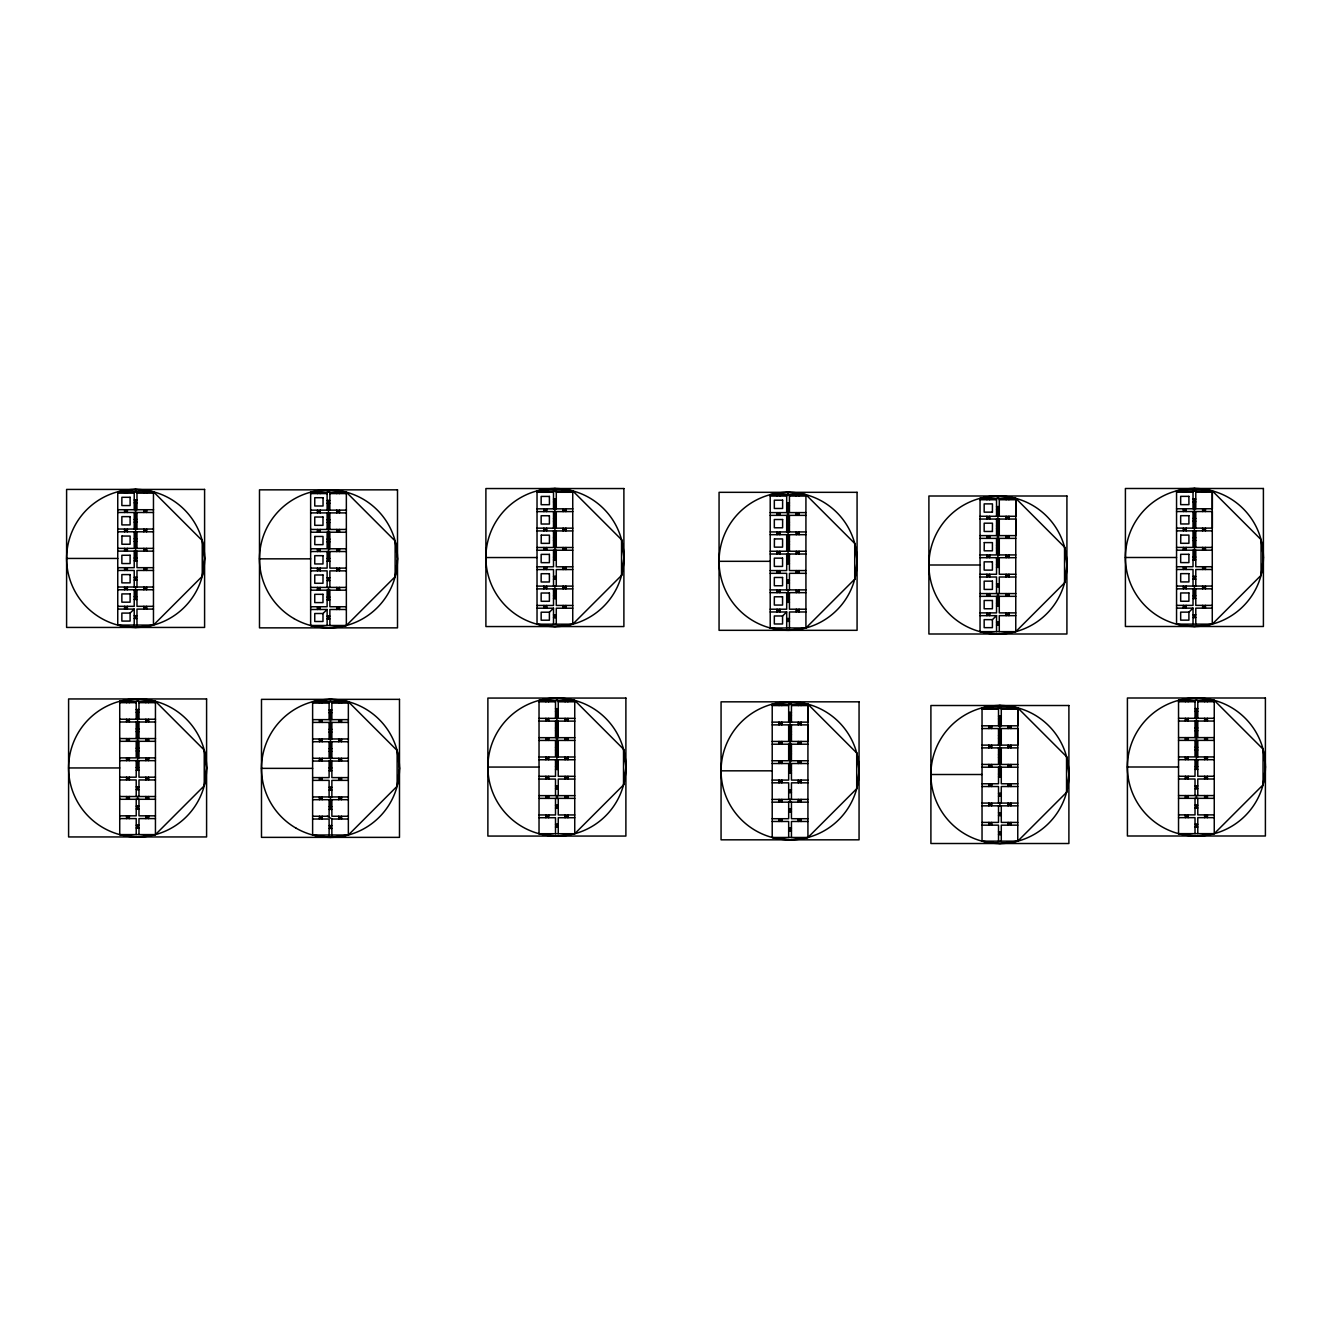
<?xml version="1.0" encoding="UTF-8"?>
<svg xmlns="http://www.w3.org/2000/svg" width="1332" height="1332" viewBox="0 0 1332 1332"><rect width="100%" height="100%" fill="white"/><g stroke="black" fill="none" stroke-linecap="round" stroke-linejoin="round"><path stroke-width="1.5" d="M117.749 625.091L153.463 625.091L153.463 491.791L117.749 491.791L117.749 625.091L135.598 627.439L153.463 625.091L202.248 576.29L204.595 558.441L202.248 540.576L153.463 491.791L135.598 489.427L117.749 491.791A68.998 68.998 0 0 0 86.813 607.226A68.998 68.998 0 0 0 202.248 576.29L202.248 540.576M119.73 834.598L155.444 834.598L155.444 701.298L119.73 701.298L119.73 834.598L137.596 836.946L155.444 834.598L204.246 785.797L206.593 767.948L204.246 750.082L155.444 701.298L137.596 698.95L119.73 701.298A68.998 68.998 0 0 0 88.794 816.732A68.998 68.998 0 0 0 204.246 785.797L204.246 750.082M395.138 576.706L397.502 558.841L395.138 540.992L346.353 492.191L328.488 489.843L310.639 492.191L310.639 625.491L328.488 627.855L346.353 625.491L395.138 576.706L395.138 540.992M397.136 786.213L399.483 768.364L397.136 750.499L348.351 701.714L330.486 699.35L312.62 701.714L312.62 835.014L330.486 837.362L348.351 835.014L397.136 786.213L397.136 750.499M537.029 624.192L572.743 624.192L572.743 490.892L537.029 490.892L537.029 624.192L554.895 626.556L572.743 624.192L621.545 575.407L623.892 557.542L621.545 539.693L572.743 490.892L554.895 488.544L537.029 490.892A68.998 68.998 0 0 0 506.093 606.343A68.998 68.998 0 0 0 621.545 575.407L621.545 539.693M539.027 833.715L574.741 833.715L574.741 700.416L539.027 700.416L539.027 833.715L556.876 836.063L574.741 833.715L623.526 784.914L625.89 767.066L623.526 749.2L574.741 700.416L556.876 698.068L539.027 700.416A68.998 68.998 0 0 0 508.091 815.85A68.998 68.998 0 0 0 623.526 784.914L623.526 749.2M770.212 627.971L805.927 627.971L805.927 494.672L770.212 494.672L770.212 627.971L788.078 630.319L805.927 627.971L854.728 579.17L857.075 561.321L854.728 543.456L805.927 494.672L788.078 492.324L770.212 494.672A68.998 68.998 0 0 0 739.277 610.106A68.998 68.998 0 0 0 854.728 579.17L854.728 543.456M772.21 837.478L807.925 837.478L807.925 704.178L772.21 704.178L772.21 837.478L790.059 839.826L807.925 837.478L856.709 788.694L859.057 770.828L856.709 752.963L807.925 704.178L790.059 701.831L772.21 704.178A68.998 68.998 0 0 0 741.275 819.613A68.998 68.998 0 0 0 856.709 788.694L856.709 752.963M980.052 631.651L1015.767 631.651L1015.767 498.351L980.052 498.351L980.052 631.651L997.901 633.999L1015.767 631.651L1064.551 582.867L1066.915 565.001L1064.551 547.136L1015.767 498.351L997.901 496.003L980.052 498.351A68.998 68.998 0 0 0 949.117 613.786A68.998 68.998 0 0 0 1064.551 582.867L1064.551 547.136M982.034 841.158L1017.765 841.158L1017.765 707.858L982.034 707.858L982.034 841.158L999.899 843.506L1017.765 841.158L1066.549 792.374L1068.897 774.508L1066.549 756.659L1017.765 707.858L999.899 705.51L982.034 707.858A68.998 68.998 0 0 0 951.115 823.309A68.998 68.998 0 0 0 1066.549 792.374L1066.549 756.659M1176.556 624.142L1212.27 624.142L1212.27 490.842L1176.556 490.842L1176.556 624.142L1194.404 626.49L1212.27 624.142L1261.054 575.341L1263.402 557.492L1261.054 539.627L1212.27 490.842L1194.404 488.494L1176.556 490.842A68.998 68.998 0 0 0 1145.62 606.276A68.998 68.998 0 0 0 1261.054 575.341L1261.054 539.627M1178.537 833.649L1214.251 833.649L1214.251 700.349L1178.537 700.349L1178.537 833.649L1196.402 835.997L1214.251 833.649L1263.052 784.864L1265.4 766.999L1263.052 749.133L1214.251 700.349L1196.402 698.001L1178.537 700.349A68.998 68.998 0 0 0 1147.601 815.783A68.998 68.998 0 0 0 1263.052 784.864L1263.052 749.133M130.103 613.086L130.103 621.078L121.861 621.078L121.861 613.086L130.103 613.086L134.216 609.09L134.216 625.091M322.993 613.503L322.993 621.495L314.752 621.495L314.752 613.503L322.993 613.503L327.123 609.49L327.123 625.491M549.4 612.204L549.4 620.196L541.158 620.196L541.158 612.204L549.4 612.204L553.513 608.208L553.513 624.192M782.567 615.967L782.567 623.975L774.325 623.975L774.325 615.967L782.567 615.967L786.696 611.971L786.696 627.971M992.407 619.646L992.407 627.655L984.165 627.655L984.165 619.646L992.407 619.646L996.536 615.65L996.536 631.651M1188.91 612.137L1188.91 620.146L1180.668 620.146L1180.668 612.137L1188.91 612.137L1193.022 608.141L1193.022 624.142M310.639 492.191L346.353 492.191L346.353 625.491L310.639 625.491M537.029 492.274L553.513 492.274M556.277 492.274L572.827 492.274M1176.556 492.224L1193.022 492.224M1195.786 492.224L1212.353 492.224L1212.353 508.774L1176.556 508.774M117.749 493.156L134.216 493.156M136.98 493.156L153.546 493.156M310.639 493.573L327.123 493.573M329.87 493.573L346.437 493.573M770.212 496.053L786.696 496.053M789.443 496.053L806.01 496.053M553.513 499.184L556.277 499.184M1193.022 499.117L1195.786 499.117M980.052 499.733L996.536 499.733M999.283 499.733L1015.85 499.733L1015.85 516.283L980.052 516.283M134.216 500.066L136.98 500.066M327.123 500.482L329.87 500.482M553.513 501.948L556.277 501.948M1193.022 501.881L1195.786 501.881M134.216 502.83L136.98 502.83M786.696 502.947L789.443 502.947M327.123 503.23L329.87 503.23M786.696 505.71L789.443 505.71M996.536 506.626L999.283 506.626M537.029 508.841L572.827 508.841M996.536 509.39L999.283 509.39M117.749 509.723L153.546 509.723M310.639 510.139L346.437 510.139M543.889 510.223L546.653 510.223M563.136 510.223L565.884 510.223M1183.415 510.156L1186.163 510.156M1202.646 510.156L1205.41 510.156M124.609 511.105L127.356 511.105M143.839 511.105L146.603 511.105M317.499 511.521L320.263 511.521M336.73 511.521L339.494 511.521M537.029 511.605L572.827 511.605M1176.556 511.538L1212.353 511.538L1212.353 528.105L1176.556 528.105M992.457 512.154L984.165 512.154L984.165 503.879L992.457 503.879L992.407 512.154M117.749 512.487L153.463 512.487M770.212 512.604L806.01 512.604M310.639 512.903L346.353 512.903M777.072 513.986L779.836 513.986M796.303 513.986L799.067 513.986M770.212 515.367L806.01 515.367M986.912 517.665L989.676 517.665M1006.143 517.665L1008.907 517.665M1193.022 518.431L1195.786 518.431M553.513 518.498L556.277 518.498M980.052 519.047L1015.85 519.047L1015.85 535.614L980.052 535.614M134.216 519.38L136.98 519.38M327.123 519.796L329.87 519.796M1193.022 521.195L1195.786 521.195M553.513 521.262L556.277 521.262M134.216 522.144L136.98 522.144M786.696 522.261L789.443 522.261M327.123 522.56L329.87 522.56M786.696 525.024L789.443 525.024M996.536 525.957L999.283 525.957M537.029 528.155L572.827 528.155M996.536 528.704L999.283 528.704M117.749 529.037L153.463 529.037M310.639 529.453L346.353 529.453M543.889 529.537L546.653 529.537M563.136 529.537L565.884 529.537M1183.415 529.487L1186.163 529.487M1202.646 529.487L1205.41 529.487M124.609 530.419L127.356 530.419M143.839 530.419L146.603 530.419M317.499 530.835L320.263 530.835M336.73 530.835L339.494 530.835M537.029 530.919L572.743 530.919M1176.556 530.852L1212.27 530.852M992.457 531.468L984.165 531.468L984.165 523.193L992.457 523.193L992.407 531.468M117.749 531.801L153.463 531.801M770.212 531.934L806.01 531.934M310.639 532.217L346.353 532.217M777.072 533.316L779.836 533.316M796.303 533.316L799.067 533.316M770.212 534.681L805.927 534.681M986.912 536.996L989.676 536.996M1006.143 536.996L1008.907 536.996M553.513 537.828L556.277 537.828M1193.022 537.762L1195.786 537.762M980.052 538.378L1015.767 538.378M134.216 538.711L136.98 538.711M327.123 539.11L329.87 539.11M553.513 540.576L556.277 540.576M1193.022 540.526L1195.786 540.526M134.216 541.458L136.98 541.458M786.696 541.591L789.443 541.591M327.123 541.874L329.87 541.874M786.696 544.355L789.443 544.355M996.536 545.271L999.283 545.271M537.029 547.485L553.513 547.485L553.513 530.919M554.895 547.485L572.743 547.485M1176.556 547.419L1193.022 547.419L1193.022 530.852M1194.404 547.419L1212.27 547.419M996.536 548.035L999.283 548.035M117.749 548.368L134.216 548.368L134.216 531.801M135.598 548.368L153.463 548.368M310.639 548.784L327.123 548.784L327.123 532.217M328.488 548.784L346.353 548.784M543.889 548.867L546.653 548.867M563.136 548.867L565.884 548.867M1183.415 548.801L1186.163 548.801M1202.646 548.801L1205.41 548.801M124.609 549.75L127.356 549.75M143.839 549.75L146.603 549.75M317.499 550.149L320.263 550.149M336.73 550.149L339.494 550.149M537.029 550.233L572.743 550.233M1176.556 550.183L1212.27 550.183M117.749 551.132L153.463 551.132M770.212 551.248L786.696 551.248L786.696 534.681M788.078 551.248L805.927 551.248M310.639 551.531L346.353 551.531M777.072 552.63L779.836 552.63M796.303 552.63L799.067 552.63M770.212 554.012L805.927 554.012M980.052 554.928L996.536 554.928L996.536 538.378M997.901 554.928L1015.767 554.928M986.912 556.31L989.676 556.31M1006.143 556.31L1008.907 556.31M553.513 557.142L556.277 557.142M1193.022 557.076L1195.786 557.076M485.897 557.542L537.029 557.542M1125.407 557.492L1176.556 557.492M980.052 557.692L1015.767 557.692M134.216 558.025L136.98 558.025M66.6 558.441L117.749 558.441M327.123 558.441L329.87 558.441M259.49 558.841L310.639 558.841M553.513 559.906L556.277 559.906M1193.022 559.84L1195.786 559.84M134.216 560.789L136.98 560.789M786.696 560.905L789.443 560.905M327.123 561.205L329.87 561.205M719.064 561.321L770.212 561.321M786.696 563.669L789.443 563.669M996.536 564.585L999.283 564.585M928.904 565.001L980.052 565.001M1176.556 566.733L1193.022 566.733L1193.022 550.183M1212.27 566.733L1195.786 566.733L1195.786 550.183M537.029 566.799L553.513 566.799L553.513 550.233M572.743 566.799L556.277 566.799L556.277 550.233M996.536 567.349L999.283 567.349M117.749 567.682L134.216 567.682L134.216 551.132M153.463 567.682L136.98 567.682L136.98 551.132M310.639 568.098L327.123 568.098L327.123 551.531M346.353 568.098L329.87 568.098L329.87 551.531M1183.415 568.115L1186.163 568.115M1202.646 568.115L1205.41 568.115M543.889 568.181L546.653 568.181M563.136 568.181L565.884 568.181M124.609 569.064L127.356 569.064M143.839 569.064L146.603 569.064M317.499 569.48L320.263 569.48M336.73 569.48L339.494 569.48M1176.556 569.497L1193.022 569.497L1193.022 586.063M1212.27 569.497L1195.786 569.497L1195.786 586.063M537.029 569.563L553.513 569.563L553.513 586.113M572.743 569.563L556.277 569.563L556.277 586.113M117.749 570.446L134.216 570.446L134.216 587.012M153.463 570.446L136.98 570.446L136.98 587.012M770.212 570.562L786.696 570.562L786.696 554.012M805.927 570.562L789.443 570.562L789.443 554.012M310.639 570.862L327.123 570.862L327.123 587.412M346.353 570.862L329.87 570.862L329.87 587.412M777.072 571.944L779.836 571.944M796.303 571.944L799.067 571.944M770.212 573.326L786.696 573.326L786.696 589.893M805.927 573.326L789.443 573.326L789.443 589.893M980.052 574.259L996.536 574.259L996.536 557.692M1015.767 574.259L999.283 574.259L999.283 557.692M986.912 575.624L989.676 575.624M1006.143 575.624L1008.907 575.624M553.513 576.456L556.277 576.456M1193.022 576.406L1195.786 576.406M980.052 577.006L996.536 577.006L996.536 593.572M1015.767 577.006L999.283 577.006L999.283 593.572M134.216 577.339L136.98 577.339M327.123 577.755L329.87 577.755M553.513 579.22L556.277 579.22M1193.022 579.154L1195.786 579.154M134.216 580.103L136.98 580.103M786.696 580.236L789.443 580.236M327.123 580.519L329.87 580.519M786.696 582.983L789.443 582.983M996.536 583.915L999.283 583.915M537.029 586.113L572.743 586.113M1176.556 586.063L1212.27 586.063M996.536 586.679L999.283 586.679M117.749 587.012L153.463 587.012M310.639 587.412L346.353 587.412M543.889 587.495L546.653 587.495M563.136 587.495L565.884 587.495M1183.415 587.445L1186.163 587.445M1202.646 587.445L1205.41 587.445M124.609 588.378L127.356 588.378M143.839 588.378L146.603 588.378M317.499 588.794L320.263 588.794M336.73 588.794L339.494 588.794M537.029 588.877L572.743 588.877M1176.556 588.827L1212.27 588.827M117.749 589.76L153.463 589.76M770.212 589.893L805.927 589.893M310.639 590.176L346.353 590.176M777.072 591.275L779.836 591.275M796.303 591.275L799.067 591.275M770.212 592.657L805.927 592.657M980.052 593.572L1015.767 593.572M986.912 594.954L989.676 594.954M1006.143 594.954L1008.907 594.954M553.513 595.787L556.277 595.787M1193.022 595.72L1195.786 595.72M980.052 596.336L1015.767 596.336M134.216 596.669L136.98 596.669M327.123 597.086L329.87 597.086M553.513 598.534L556.277 598.534M1193.022 598.484L1195.786 598.484M134.216 599.433L136.98 599.433M786.696 599.55L789.443 599.55M327.123 599.833L329.87 599.833M786.696 602.314L789.443 602.314M996.536 603.23L999.283 603.23M537.029 605.444L553.513 605.444L553.513 588.877M572.743 605.444L556.277 605.444L556.277 588.877M1176.556 605.377L1193.022 605.377L1193.022 588.827M1212.27 605.377L1195.786 605.377L1195.786 588.827M996.536 605.993L999.283 605.993M117.749 606.326L134.216 606.326L134.216 589.76M153.463 606.326L136.98 606.326L136.98 589.76M310.639 606.743L327.123 606.743L327.123 590.176M346.353 606.743L329.87 606.743L329.87 590.176M543.889 606.826L546.653 606.826M563.136 606.826L565.884 606.826M1183.415 606.759L1186.163 606.759M1202.646 606.759L1205.41 606.759M124.609 607.708L127.356 607.708M143.839 607.708L146.603 607.708M317.499 608.125L320.263 608.125M336.73 608.125L339.494 608.125M537.029 608.208L553.513 608.208M572.743 608.208L556.277 608.208L556.277 624.192M1176.556 608.141L1193.022 608.141M1212.27 608.141L1195.786 608.141L1195.786 624.142M117.749 609.09L134.216 609.09M153.463 609.09L136.98 609.09L136.98 625.091M770.212 609.207L786.696 609.207L786.696 592.657M805.927 609.207L789.443 609.207L789.443 592.657M310.639 609.49L327.123 609.49M346.353 609.49L329.87 609.49L329.87 625.491M777.072 610.589L779.836 610.589M796.303 610.589L799.067 610.589M770.212 611.971L786.696 611.971M805.927 611.971L789.443 611.971L789.443 627.971M980.052 612.887L996.536 612.887L996.536 596.336M1015.767 612.887L999.283 612.887L999.283 596.336M986.912 614.268L989.676 614.268M1006.143 614.268L1008.907 614.268M1193.022 614.751L1195.786 614.751M553.513 614.818L556.277 614.818M134.216 615.7L136.98 615.7M980.052 615.65L996.536 615.65M1015.767 615.65L999.283 615.65L999.283 631.651M327.123 616.117L329.87 616.117M1193.022 617.515L1195.786 617.515M553.513 617.582L556.277 617.582M134.216 618.464L136.98 618.464M786.696 618.581L789.443 618.581M327.123 618.88L329.87 618.88M786.696 621.345L789.443 621.345M996.536 622.277L999.283 622.277M996.536 625.024L999.283 625.024M312.62 701.714L348.351 701.714L348.351 835.014L312.62 835.014M539.027 701.798L555.511 701.798M558.258 701.798L574.825 701.798M1178.537 701.731L1195.02 701.731M1197.784 701.731L1214.334 701.731M119.73 702.68L136.214 702.68M138.978 702.68L155.528 702.68M312.62 703.096L329.104 703.096M331.868 703.096L348.418 703.096M772.21 705.56L788.677 705.56M791.441 705.56L808.008 705.56L808.008 722.127L772.21 722.127M555.511 708.691L558.258 708.691M1195.02 708.624L1197.784 708.624M982.034 709.24L998.517 709.24M1001.281 709.24L1017.831 709.24L1017.831 725.807L982.034 725.807M136.214 709.573L138.978 709.573M329.104 709.989L331.868 709.989M555.511 711.455L558.258 711.455M1195.02 711.388L1197.784 711.388M136.214 712.337L138.978 712.337M788.677 712.453L791.441 712.453M329.104 712.753L331.868 712.753M788.677 715.217L791.441 715.217M998.517 716.15L1001.281 716.15M539.027 718.348L574.825 718.348M1178.537 718.298L1214.334 718.298M998.517 718.897L1001.281 718.897M119.73 719.23L155.528 719.23M312.62 719.646L348.418 719.646M545.887 719.73L548.651 719.73M565.118 719.73L567.882 719.73M1185.397 719.663L1188.161 719.663M1204.644 719.663L1207.391 719.663M126.59 720.612L129.354 720.612M145.837 720.612L148.585 720.612M319.48 721.028L322.244 721.028M338.728 721.028L341.491 721.028M539.027 721.112L574.825 721.112M1178.537 721.045L1214.334 721.045M119.73 721.994L155.528 721.994M312.62 722.41L348.418 722.41M779.053 723.492L781.817 723.492M798.301 723.492L801.065 723.492M772.21 724.874L808.008 724.874L808.008 741.441L772.21 741.441M988.893 727.189L991.657 727.189M1008.141 727.189L1010.905 727.189M1195.02 727.955L1197.784 727.955M555.511 728.005L558.258 728.005M982.034 728.554L1017.831 728.554L1017.831 745.121L982.034 745.121M136.214 728.904L138.978 728.904M329.104 729.303L331.868 729.303M1195.02 730.719L1197.784 730.719M555.511 730.769L558.258 730.769M136.214 731.651L138.978 731.651M788.677 731.784L791.441 731.784M329.104 732.067L331.868 732.067M788.677 734.531L791.441 734.531M998.517 735.464L1001.281 735.464M539.027 737.678L574.825 737.678M1178.537 737.612L1214.334 737.612M998.517 738.228L1001.281 738.228M119.73 738.561L155.528 738.561M312.62 738.96L348.418 738.96M545.887 739.044L548.651 739.044M565.118 739.044L567.882 739.044M1185.397 738.994L1188.161 738.994M1204.644 738.994L1207.391 738.994M126.59 739.943L129.354 739.943M145.837 739.943L148.585 739.943M319.48 740.342L322.244 740.342M338.728 740.342L341.491 740.342M539.027 740.425L574.741 740.425M1178.537 740.376L1214.251 740.376M119.73 741.308L155.444 741.308M312.62 741.724L348.351 741.724M779.053 742.823L781.817 742.823M798.301 742.823L801.065 742.823M772.21 744.205L807.925 744.205M988.893 746.503L991.657 746.503M1008.141 746.503L1010.905 746.503M555.511 747.335L558.258 747.335M1195.02 747.269L1197.784 747.269M982.034 747.885L1017.765 747.885M136.214 748.218L138.978 748.218M329.104 748.634L331.868 748.634M555.511 750.099L558.258 750.099M1195.02 750.033L1197.784 750.033M136.214 750.982L138.978 750.982M788.677 751.098L791.441 751.098M329.104 751.381L331.868 751.381M788.677 753.862L791.441 753.862M998.517 754.778L1001.281 754.778M539.027 756.992L555.511 756.992L555.511 740.425M556.876 756.992L574.741 756.992M1178.537 756.926L1195.02 756.926L1195.02 740.376M1196.402 756.926L1214.251 756.926M998.517 757.542L1001.281 757.542M119.73 757.875L136.214 757.875L136.214 741.308M137.596 757.875L155.444 757.875M312.62 758.291L329.104 758.291L329.104 741.724M330.486 758.291L348.351 758.291M545.887 758.374L548.651 758.374M565.118 758.374L567.882 758.374M1185.397 758.308L1188.161 758.308M1204.644 758.308L1207.391 758.308M126.59 759.257L129.354 759.257M145.837 759.257L148.585 759.257M319.48 759.673L322.244 759.673M338.728 759.673L341.491 759.673M539.027 759.756L574.741 759.756M1178.537 759.69L1214.251 759.69M119.73 760.639L155.444 760.639M772.21 760.755L788.677 760.755L788.677 744.205M790.059 760.755L807.925 760.755M312.62 761.055L348.351 761.055M779.053 762.137L781.817 762.137M798.301 762.137L801.065 762.137M772.21 763.519L807.925 763.519M982.034 764.435L998.517 764.435L998.517 747.885M999.899 764.435L1017.765 764.435M988.893 765.817L991.657 765.817M1008.141 765.817L1010.905 765.817M555.511 766.649L558.258 766.649M1195.02 766.583L1197.784 766.583M487.878 767.066L539.027 767.066M1127.405 766.999L1178.537 766.999M982.034 767.199L1017.765 767.199M136.214 767.532L138.978 767.532M68.598 767.948L119.73 767.948M329.104 767.948L331.868 767.948M261.488 768.364L312.62 768.364M555.511 769.413L558.258 769.413M1195.02 769.347L1197.784 769.347M136.214 770.296L138.978 770.296M788.677 770.412L791.441 770.412M329.104 770.712L331.868 770.712M721.062 770.828L772.21 770.828M788.677 773.176L791.441 773.176M998.517 774.108L1001.281 774.108M930.902 774.508L982.034 774.508M1178.537 776.256L1195.02 776.256L1195.02 759.69M1214.251 776.256L1197.784 776.256L1197.784 759.69M539.027 776.306L555.511 776.306L555.511 759.756M574.741 776.306L558.258 776.306L558.258 759.756M998.517 776.856L1001.281 776.856M119.73 777.189L136.214 777.189L136.214 760.639M155.444 777.189L138.978 777.189L138.978 760.639M312.62 777.605L329.104 777.605L329.104 761.055M348.351 777.605L331.868 777.605L331.868 761.055M1185.397 777.638L1188.161 777.638M1204.644 777.638L1207.391 777.638M545.887 777.688L548.651 777.688M565.118 777.688L567.882 777.688M126.59 778.571L129.354 778.571M145.837 778.571L148.585 778.571M319.48 778.987L322.244 778.987M338.728 778.987L341.491 778.987M1178.537 779.004L1195.02 779.004L1195.02 795.57M1214.251 779.004L1197.784 779.004L1197.784 795.57M539.027 779.07L555.511 779.07L555.511 795.637M574.741 779.07L558.258 779.07L558.258 795.637M119.73 779.953L136.214 779.953L136.214 796.519M155.444 779.953L138.978 779.953L138.978 796.519M772.21 780.086L788.677 780.086L788.677 763.519M807.925 780.086L791.441 780.086L791.441 763.519M312.62 780.369L329.104 780.369L329.104 796.936M348.351 780.369L331.868 780.369L331.868 796.936M779.053 781.468L781.817 781.468M798.301 781.468L801.065 781.468M772.21 782.833L788.677 782.833L788.677 799.4M807.925 782.833L791.441 782.833L791.441 799.4M982.034 783.765L998.517 783.765L998.517 767.199M1017.765 783.765L1001.281 783.765L1001.281 767.199M988.893 785.147L991.657 785.147M1008.141 785.147L1010.905 785.147M555.511 785.98L558.258 785.98M1195.02 785.913L1197.784 785.913M982.034 786.529L998.517 786.529L998.517 803.079M1017.765 786.529L1001.281 786.529L1001.281 803.079M136.214 786.862L138.978 786.862M329.104 787.262L331.868 787.262M555.511 788.727L558.258 788.727M1195.02 788.677L1197.784 788.677M136.214 789.61L138.978 789.61M788.677 789.743L791.441 789.743M329.104 790.026L331.868 790.026M788.677 792.507L791.441 792.507M998.517 793.422L1001.281 793.422M539.027 795.637L574.741 795.637M1178.537 795.57L1214.251 795.57M998.517 796.186L1001.281 796.186M119.73 796.519L155.444 796.519M312.62 796.936L348.351 796.936M545.887 797.019L548.651 797.019M565.118 797.019L567.882 797.019M1185.397 796.952L1188.161 796.952M1204.644 796.952L1207.391 796.952M126.59 797.901L129.354 797.901M145.837 797.901L148.585 797.901M319.48 798.301L322.244 798.301M338.728 798.301L341.491 798.301M539.027 798.384L574.741 798.384M1178.537 798.334L1214.251 798.334M119.73 799.283L155.444 799.283M772.21 799.4L807.925 799.4M312.62 799.683L348.351 799.683M779.053 800.782L781.817 800.782M798.301 800.782L801.065 800.782M772.21 802.164L807.925 802.164M982.034 803.079L1017.765 803.079M988.893 804.461L991.657 804.461M1008.141 804.461L1010.905 804.461M555.511 805.294L558.258 805.294M1195.02 805.227L1197.784 805.227M982.034 805.843L1017.765 805.843M136.214 806.176L138.978 806.176M329.104 806.593L331.868 806.593M555.511 808.058L558.258 808.058M1195.02 807.991L1197.784 807.991M136.214 808.94L138.978 808.94M788.677 809.057L791.441 809.057M329.104 809.357L331.868 809.357M788.677 811.821L791.441 811.821M998.517 812.736L1001.281 812.736M539.027 814.951L555.511 814.951L555.511 798.384M574.741 814.951L558.258 814.951L558.258 798.384M1178.537 814.884L1195.02 814.884L1195.02 798.334M1214.251 814.884L1197.784 814.884L1197.784 798.334M998.517 815.5L1001.281 815.5M119.73 815.833L136.214 815.833L136.214 799.283M155.444 815.833L138.978 815.833L138.978 799.283M312.62 816.25L329.104 816.25L329.104 799.683M348.351 816.25L331.868 816.25L331.868 799.683M545.887 816.333L548.651 816.333M565.118 816.333L567.882 816.333M1185.397 816.266L1188.161 816.266M1204.644 816.266L1207.391 816.266M126.59 817.215L129.354 817.215M145.837 817.215L148.585 817.215M319.48 817.632L322.244 817.632M338.728 817.632L341.491 817.632M539.027 817.715L555.511 817.715L555.511 833.715M574.741 817.715L558.258 817.715L558.258 833.715M1178.537 817.648L1195.02 817.648L1195.02 833.649M1214.251 817.648L1197.784 817.648L1197.784 833.649M119.73 818.597L136.214 818.597L136.214 834.598M155.444 818.597L138.978 818.597L138.978 834.598M772.21 818.714L788.677 818.714L788.677 802.164M807.925 818.714L791.441 818.714L791.441 802.164M312.62 819.014L329.104 819.014L329.104 835.014M348.351 819.014L331.868 819.014L331.868 835.014M779.053 820.096L781.817 820.096M798.301 820.096L801.065 820.096M772.21 821.478L788.677 821.478L788.677 837.478M807.925 821.478L791.441 821.478L791.441 837.478M982.034 822.41L998.517 822.41L998.517 805.843M1017.765 822.41L1001.281 822.41L1001.281 805.843M988.893 823.775L991.657 823.775M1008.141 823.775L1010.905 823.775M1195.02 824.275L1197.784 824.275M555.511 824.325L558.258 824.325M136.214 825.224L138.978 825.224M982.034 825.157L998.517 825.157L998.517 841.158M1017.765 825.157L1001.281 825.157L1001.281 841.158M329.104 825.624L331.868 825.624M1195.02 827.022L1197.784 827.022M555.511 827.089L558.258 827.089M136.214 827.971L138.978 827.971M788.677 828.104L791.441 828.104M329.104 828.387L331.868 828.387M788.677 830.852L791.441 830.852M998.517 831.784L1001.281 831.784M998.517 834.548L1001.281 834.548M327.256 816.25L332.184 819.014M1207.391 700.349L1207.391 701.731M1207.391 718.298L1207.391 721.045M1207.391 737.612L1207.391 740.376M1207.391 756.926L1207.391 759.69M1207.391 776.256L1207.391 779.004M1207.391 795.57L1207.391 798.334M1207.391 814.884L1207.391 817.648M1205.41 490.842L1205.41 492.224M1205.41 508.774L1205.41 511.538M1205.41 528.105L1205.41 530.852M1205.41 547.419L1205.41 550.183M1205.41 566.733L1205.41 569.497M1205.41 586.063L1205.41 588.827M1205.41 605.377L1205.41 608.141M1204.644 700.349L1204.644 701.731M1204.644 718.298L1204.644 721.045M1204.644 737.612L1204.644 740.376M1204.644 756.926L1204.644 759.69M1204.644 776.256L1204.644 779.004M1204.644 795.57L1204.644 798.334M1204.644 814.884L1204.644 817.648M1202.646 490.842L1202.646 492.224M1202.646 508.774L1202.646 511.538M1202.646 528.105L1202.646 530.852M1202.646 547.419L1202.646 550.183M1202.646 566.733L1202.646 569.497M1202.646 586.063L1202.646 588.827M1202.646 605.377L1202.646 608.141M1197.784 700.349L1197.784 718.298M1197.784 721.045L1197.784 737.612M1197.784 740.376L1197.784 756.926M1196.402 698.001L1196.402 700.349M1196.402 708.624L1196.402 769.347M1196.402 785.913L1196.402 788.677M1196.402 795.57L1196.402 798.334M1196.402 805.227L1196.402 807.991M1196.402 824.275L1196.402 827.022M1195.786 490.842L1195.786 508.774M1195.786 511.538L1195.786 528.105M1195.786 530.852L1195.786 547.419M1195.02 700.349L1195.02 718.298M1195.02 721.045L1195.02 737.612M1194.404 488.494L1194.404 490.842M1194.404 499.117L1194.404 559.84M1194.404 576.406L1194.404 579.154M1194.404 586.063L1194.404 598.484M1194.404 614.751L1194.404 617.515M1193.022 490.842L1193.022 508.774M1193.022 511.538L1193.022 528.105M1188.161 700.349L1188.161 701.731M1188.161 718.298L1188.161 721.045M1188.161 737.612L1188.161 740.376M1188.161 756.926L1188.161 759.69M1188.161 776.256L1188.161 779.004M1188.161 795.57L1188.161 798.334M1188.161 814.884L1188.161 817.648M1186.163 490.842L1186.163 492.224M1186.163 508.774L1186.163 511.538M1186.163 528.105L1186.163 530.852M1186.163 547.419L1186.163 550.183M1186.163 566.733L1186.163 569.497M1186.163 586.063L1186.163 588.827M1186.163 605.377L1186.163 608.141M1185.397 700.349L1185.397 701.731M1185.397 718.298L1185.397 721.045M1185.397 737.612L1185.397 740.376M1185.397 756.926L1185.397 759.69M1185.397 776.256L1185.397 779.004M1185.397 795.57L1185.397 798.334M1185.397 814.884L1185.397 817.648M1183.415 490.842L1183.415 492.224M1183.415 508.774L1183.415 511.538M1183.415 528.105L1183.415 530.852M1183.415 547.419L1183.415 550.183M1183.415 566.733L1183.415 569.497M1183.415 586.063L1183.415 588.827M1183.415 605.377L1183.415 608.141M1010.905 707.858L1010.905 709.24M1010.905 725.807L1010.905 728.554M1010.905 745.121L1010.905 747.885M1010.905 764.435L1010.905 767.199M1010.905 783.765L1010.905 786.529M1010.905 803.079L1010.905 805.843M1010.905 822.41L1010.905 825.157M1008.907 498.351L1008.907 499.733M1008.907 516.283L1008.907 519.047M1008.907 535.614L1008.907 538.378M1008.907 554.928L1008.907 557.692M1008.907 574.259L1008.907 577.006M1008.907 593.572L1008.907 596.336M1008.907 612.887L1008.907 615.65M1008.141 707.858L1008.141 709.24M1008.141 725.807L1008.141 728.554M1008.141 745.121L1008.141 747.885M1008.141 764.435L1008.141 767.199M1008.141 783.765L1008.141 786.529M1008.141 803.079L1008.141 805.843M1008.141 822.41L1008.141 825.157M1006.143 498.351L1006.143 499.733M1006.143 516.283L1006.143 519.047M1006.143 535.614L1006.143 538.378M1006.143 554.928L1006.143 557.692M1006.143 574.259L1006.143 577.006M1006.143 593.572L1006.143 596.336M1006.143 612.887L1006.143 615.65M1001.281 707.858L1001.281 725.807M1001.281 728.554L1001.281 745.121M1001.281 747.885L1001.281 764.435M999.899 705.51L999.899 707.858M999.899 716.15L999.899 776.856M999.899 793.422L999.899 796.186M999.899 803.079L999.899 805.843M999.899 812.736L999.899 815.5M999.899 831.784L999.899 834.548M999.283 498.351L999.283 516.283M999.283 519.047L999.283 535.614M999.283 538.378L999.283 554.928M998.517 707.858L998.517 725.807M998.517 728.554L998.517 745.121M997.901 496.003L997.901 498.351M997.901 506.626L997.901 567.349M997.901 583.915L997.901 586.679M997.901 593.572L997.901 605.993M997.901 622.277L997.901 625.024M996.536 498.351L996.536 516.283M996.536 519.047L996.536 535.614M991.657 707.858L991.657 709.24M991.657 725.807L991.657 728.554M991.657 745.121L991.657 747.885M991.657 764.435L991.657 767.199M991.657 783.765L991.657 786.529M991.657 803.079L991.657 805.843M991.657 822.41L991.657 825.157M989.676 498.351L989.676 499.733M989.676 516.283L989.676 519.047M989.676 535.614L989.676 538.378M989.676 554.928L989.676 557.692M989.676 574.259L989.676 577.006M989.676 593.572L989.676 596.336M989.676 612.887L989.676 615.65M988.893 707.858L988.893 709.24M988.893 725.807L988.893 728.554M988.893 745.121L988.893 747.885M988.893 764.435L988.893 767.199M988.893 783.765L988.893 786.529M988.893 803.079L988.893 805.843M988.893 822.41L988.893 825.157M986.912 498.351L986.912 499.733M986.912 516.283L986.912 519.047M986.912 535.614L986.912 538.378M986.912 554.928L986.912 557.692M986.912 574.259L986.912 577.006M986.912 593.572L986.912 596.336M986.912 612.887L986.912 615.65M801.065 704.178L801.065 705.56M801.065 722.127L801.065 724.874M801.065 741.441L801.065 744.205M801.065 760.755L801.065 763.519M801.065 780.086L801.065 782.833M801.065 799.4L801.065 802.164M801.065 818.714L801.065 821.478M799.067 494.672L799.067 496.053M799.067 512.604L799.067 515.367M799.067 531.934L799.067 534.681M799.067 551.248L799.067 554.012M799.067 570.562L799.067 573.326M799.067 589.893L799.067 592.657M799.067 609.207L799.067 611.971M798.301 704.178L798.301 705.56M798.301 722.127L798.301 724.874M798.301 741.441L798.301 744.205M798.301 760.755L798.301 763.519M798.301 780.086L798.301 782.833M798.301 799.4L798.301 802.164M798.301 818.714L798.301 821.478M796.303 494.672L796.303 496.053M796.303 512.604L796.303 515.367M796.303 531.934L796.303 534.681M796.303 551.248L796.303 554.012M796.303 570.562L796.303 573.326M796.303 589.893L796.303 592.657M796.303 609.207L796.303 611.971M791.441 704.178L791.441 722.127M791.441 724.874L791.441 741.441M791.441 744.205L791.441 760.755M790.059 701.831L790.059 704.178M790.059 712.453L790.059 773.176M790.059 789.743L790.059 792.507M790.059 799.4L790.059 802.164M790.059 809.057L790.059 811.821M790.059 828.104L790.059 830.852M789.443 494.672L789.443 512.604M789.443 515.367L789.443 531.934M789.443 534.681L789.443 551.248M788.677 704.178L788.677 722.127M788.677 724.874L788.677 741.441M788.078 492.324L788.078 494.672M788.078 502.947L788.078 563.669M788.078 580.236L788.078 582.983M788.078 589.893L788.078 602.314M788.078 618.581L788.078 621.345M786.696 494.672L786.696 512.604M786.696 515.367L786.696 531.934M781.817 704.178L781.817 705.56M781.817 722.127L781.817 724.874M781.817 741.441L781.817 744.205M781.817 760.755L781.817 763.519M781.817 780.086L781.817 782.833M781.817 799.4L781.817 802.164M781.817 818.714L781.817 821.478M779.836 494.672L779.836 496.053M779.836 512.604L779.836 515.367M779.836 531.934L779.836 534.681M779.836 551.248L779.836 554.012M779.836 570.562L779.836 573.326M779.836 589.893L779.836 592.657M779.836 609.207L779.836 611.971M779.053 704.178L779.053 705.56M779.053 722.127L779.053 724.874M779.053 741.441L779.053 744.205M779.053 760.755L779.053 763.519M779.053 780.086L779.053 782.833M779.053 799.4L779.053 802.164M779.053 818.714L779.053 821.478M777.072 494.672L777.072 496.053M777.072 512.604L777.072 515.367M777.072 531.934L777.072 534.681M777.072 551.248L777.072 554.012M777.072 570.562L777.072 573.326M777.072 589.893L777.072 592.657M777.072 609.207L777.072 611.971M567.882 700.416L567.882 701.798M567.882 718.348L567.882 721.112M567.882 737.678L567.882 740.425M567.882 756.992L567.882 759.756M567.882 776.306L567.882 779.07M567.882 795.637L567.882 798.384M567.882 814.951L567.882 817.715M565.884 490.892L565.884 492.274M565.884 508.841L565.884 511.605M565.884 528.155L565.884 530.919M565.884 547.485L565.884 550.233M565.884 566.799L565.884 569.563M565.884 586.113L565.884 588.877M565.884 605.444L565.884 608.208M565.118 700.416L565.118 701.798M565.118 718.348L565.118 721.112M565.118 737.678L565.118 740.425M565.118 756.992L565.118 759.756M565.118 776.306L565.118 779.07M565.118 795.637L565.118 798.384M565.118 814.951L565.118 817.715M563.136 490.892L563.136 492.274M563.136 508.841L563.136 511.605M563.136 528.155L563.136 530.919M563.136 547.485L563.136 550.233M563.136 566.799L563.136 569.563M563.136 586.113L563.136 588.877M563.136 605.444L563.136 608.208M558.258 700.416L558.258 718.348M558.258 721.112L558.258 737.678M558.258 740.425L558.258 756.992M556.876 698.068L556.876 700.416M556.876 708.691L556.876 769.413M556.876 785.98L556.876 788.727M556.876 795.637L556.876 798.384M556.876 805.294L556.876 808.058M556.876 824.325L556.876 827.089M556.277 490.892L556.277 508.841M556.277 511.605L556.277 528.155M556.277 530.919L556.277 547.485M555.511 700.416L555.511 718.348M555.511 721.112L555.511 737.678M554.895 488.544L554.895 490.892M554.895 499.184L554.895 559.906M554.895 576.456L554.895 579.22M554.895 586.113L554.895 598.534M554.895 614.818L554.895 617.582M553.513 490.892L553.513 508.841M553.513 511.605L553.513 528.155M548.651 700.416L548.651 701.798M548.651 718.348L548.651 721.112M548.651 737.678L548.651 740.425M548.651 756.992L548.651 759.756M548.651 776.306L548.651 779.07M548.651 795.637L548.651 798.384M548.651 814.951L548.651 817.715M546.653 490.892L546.653 492.274M546.653 508.841L546.653 511.605M546.653 528.155L546.653 530.919M546.653 547.485L546.653 550.233M546.653 566.799L546.653 569.563M546.653 586.113L546.653 588.877M546.653 605.444L546.653 608.208M545.887 700.416L545.887 701.798M545.887 718.348L545.887 721.112M545.887 737.678L545.887 740.425M545.887 756.992L545.887 759.756M545.887 776.306L545.887 779.07M545.887 795.637L545.887 798.384M545.887 814.951L545.887 817.715M543.889 490.892L543.889 492.274M543.889 508.841L543.889 511.605M543.889 528.155L543.889 530.919M543.889 547.485L543.889 550.233M543.889 566.799L543.889 569.563M543.889 586.113L543.889 588.877M543.889 605.444L543.889 608.208M341.491 701.714L341.491 703.096M341.491 719.646L341.491 722.41M341.491 738.96L341.491 741.724M341.491 758.291L341.491 761.055M341.491 777.605L341.491 780.369M341.491 796.936L341.491 799.683M341.491 816.25L341.491 819.014M339.494 492.191L339.494 493.573M339.494 510.139L339.494 512.903M339.494 529.453L339.494 532.217M339.494 548.784L339.494 551.531M339.494 568.098L339.494 570.862M339.494 587.412L339.494 590.176M339.494 606.743L339.494 609.49M338.728 701.714L338.728 703.096M338.728 719.646L338.728 722.41M338.728 738.96L338.728 741.724M338.728 758.291L338.728 761.055M338.728 777.605L338.728 780.369M338.728 796.936L338.728 799.683M338.728 816.25L338.728 819.014M336.73 492.191L336.73 493.573M336.73 510.139L336.73 512.903M336.73 529.453L336.73 532.217M336.73 548.784L336.73 551.531M336.73 568.098L336.73 570.862M336.73 587.412L336.73 590.176M336.73 606.743L336.73 609.49M331.868 701.714L331.868 719.646M331.868 722.41L331.868 738.96M331.868 741.724L331.868 758.291M330.486 699.35L330.486 701.714M330.486 709.989L330.486 770.712M330.486 787.262L330.486 790.026M330.486 796.936L330.486 809.357M330.486 825.624L330.486 828.387M329.87 492.191L329.87 510.139M329.87 512.903L329.87 529.453M329.87 532.217L329.87 548.784M329.104 701.714L329.104 719.646M329.104 722.41L329.104 738.96M328.488 489.843L328.488 492.191M328.488 500.482L328.488 561.205M328.488 577.755L328.488 580.519M328.488 587.412L328.488 599.833M328.488 616.117L328.488 618.88M327.123 492.191L327.123 510.139M327.123 512.903L327.123 529.453M322.244 701.714L322.244 703.096M322.244 719.646L322.244 722.41M322.244 738.96L322.244 741.724M322.244 758.291L322.244 761.055M322.244 777.605L322.244 780.369M322.244 796.936L322.244 799.683M322.244 816.25L322.244 819.014M320.263 492.191L320.263 493.573M320.263 510.139L320.263 512.903M320.263 529.453L320.263 532.217M320.263 548.784L320.263 551.531M320.263 568.098L320.263 570.862M320.263 587.412L320.263 590.176M320.263 606.743L320.263 609.49M319.48 701.714L319.48 703.096M319.48 719.646L319.48 722.41M319.48 738.96L319.48 741.724M319.48 758.291L319.48 761.055M319.48 777.605L319.48 780.369M319.48 796.936L319.48 799.683M319.48 816.25L319.48 819.014M317.499 492.191L317.499 493.573M317.499 510.139L317.499 512.903M317.499 529.453L317.499 532.217M317.499 548.784L317.499 551.531M317.499 568.098L317.499 570.862M317.499 587.412L317.499 590.176M317.499 606.743L317.499 609.49M148.585 701.298L148.585 702.68M148.585 719.23L148.585 721.994M148.585 738.561L148.585 741.308M148.585 757.875L148.585 760.639M148.585 777.189L148.585 779.953M148.585 796.519L148.585 799.283M148.585 815.833L148.585 818.597M146.603 491.791L146.603 493.156M146.603 509.723L146.603 512.487M146.603 529.037L146.603 531.801M146.603 548.368L146.603 551.132M146.603 567.682L146.603 570.446M146.603 587.012L146.603 589.76M146.603 606.326L146.603 609.09M145.837 701.298L145.837 702.68M145.837 719.23L145.837 721.994M145.837 738.561L145.837 741.308M145.837 757.875L145.837 760.639M145.837 777.189L145.837 779.953M145.837 796.519L145.837 799.283M145.837 815.833L145.837 818.597M143.839 491.791L143.839 493.156M143.839 509.723L143.839 512.487M143.839 529.037L143.839 531.801M143.839 548.368L143.839 551.132M143.839 567.682L143.839 570.446M143.839 587.012L143.839 589.76M143.839 606.326L143.839 609.09M138.978 701.298L138.978 719.23M138.978 721.994L138.978 738.561M138.978 741.308L138.978 757.875M137.596 698.95L137.596 701.298M137.596 709.573L137.596 770.296M137.596 786.862L137.596 789.61M137.596 796.519L137.596 799.283M137.596 806.176L137.596 808.94M137.596 825.224L137.596 827.971M136.98 491.791L136.98 509.723M136.98 512.487L136.98 529.037M136.98 531.801L136.98 548.368M136.214 701.298L136.214 719.23M136.214 721.994L136.214 738.561M135.598 489.427L135.598 491.791M135.598 500.066L135.598 560.789M135.598 577.339L135.598 580.103M135.598 587.012L135.598 599.433M135.598 615.7L135.598 618.464M134.216 491.791L134.216 509.723M134.216 512.487L134.216 529.037M129.354 701.298L129.354 702.68M129.354 719.23L129.354 721.994M129.354 738.561L129.354 741.308M129.354 757.875L129.354 760.639M129.354 777.189L129.354 779.953M129.354 796.519L129.354 799.283M129.354 815.833L129.354 818.597M127.356 491.791L127.356 493.156M127.356 509.723L127.356 512.487M127.356 529.037L127.356 531.801M127.356 548.368L127.356 551.132M127.356 567.682L127.356 570.446M127.356 587.012L127.356 589.76M127.356 606.326L127.356 609.09M126.59 701.298L126.59 702.68M126.59 719.23L126.59 721.994M126.59 738.561L126.59 741.308M126.59 757.875L126.59 760.639M126.59 777.189L126.59 779.953M126.59 796.519L126.59 799.283M126.59 815.833L126.59 818.597M124.609 491.791L124.609 493.156M124.609 509.723L124.609 512.487M124.609 529.037L124.609 531.801M124.609 548.368L124.609 551.132M124.609 567.682L124.609 570.446M124.609 587.012L124.609 589.76M124.609 606.326L124.609 609.09M539.027 700.416A68.998 68.998 0 0 1 623.526 784.914M537.029 490.892A68.998 68.998 0 0 1 621.545 575.407M982.034 707.858A68.998 68.998 0 0 1 1066.549 792.374M772.21 704.178A68.998 68.998 0 0 1 856.709 788.694M770.212 494.672A68.998 68.998 0 0 1 854.728 579.17M980.052 498.351A68.998 68.998 0 0 1 1064.551 582.867M1176.556 490.842A68.998 68.998 0 0 1 1261.054 575.341M117.749 491.791A68.998 68.998 0 0 1 202.248 576.29M1178.537 700.349A68.998 68.998 0 0 1 1263.052 784.864M119.73 701.298A68.998 68.998 0 0 1 204.246 785.797M121.961 536.047L121.878 544.239L130.12 544.239L130.12 536.047L121.961 536.047M314.851 536.463L314.768 544.655L323.01 544.655L323.01 536.463L314.851 536.463M541.258 535.164L541.175 543.356L549.417 543.356L549.417 535.164L541.258 535.164M774.425 538.927L774.358 547.136L782.583 547.136L782.583 538.927L774.425 538.927M984.265 542.607L984.182 550.815L992.423 550.815L992.423 542.607L984.265 542.607M1180.768 535.098L1180.685 543.306L1188.927 543.306L1188.927 535.098L1180.768 535.098M1263.402 488.494L1125.407 488.494L1125.407 626.49L1263.402 626.49L1263.402 488.494M623.892 488.544L485.897 488.544L485.897 626.556L623.892 626.556L623.892 488.544M204.595 489.427L66.6 489.427L66.6 627.439L204.595 627.439L204.595 489.427M397.502 489.843L259.49 489.843L259.49 627.855L397.502 627.855L397.502 489.843M857.075 492.324L719.064 492.324L719.064 630.319L857.075 630.319L857.075 492.324M1066.915 496.003L928.904 496.003L928.904 633.999L1066.915 633.999L1066.915 496.003M549.433 496.42L541.158 496.42L541.158 504.695L549.433 504.695L549.4 496.42M1188.91 496.353L1180.668 496.353L1180.668 504.645L1188.91 504.645L1188.91 496.353M130.103 497.302L121.861 497.302L121.861 505.577L130.103 505.577L130.103 497.302M323.043 497.718L314.752 497.718L314.752 505.993L323.043 505.993L323.043 497.718M782.617 500.183L774.325 500.183L774.325 508.474L782.617 508.474L782.617 500.183M1188.91 515.684L1180.668 515.684L1180.668 523.959L1188.91 523.959L1188.91 515.684M549.4 515.734L541.158 515.734L541.158 524.025L549.4 524.025L549.4 515.734M130.103 516.633L121.861 516.633L121.861 524.908L130.103 524.908L130.103 516.633M322.993 517.032L314.752 517.032L314.752 525.324L322.993 525.324L322.993 517.032M782.617 519.513L774.325 519.513L774.325 527.788L782.617 527.788L782.617 519.513M549.4 554.378L541.158 554.378L541.158 562.653L549.4 562.653L549.4 554.378M1188.91 554.312L1180.668 554.312L1180.668 562.603L1188.91 562.603L1188.91 554.312M130.103 555.261L121.861 555.261L121.861 563.553L130.103 563.553L130.103 555.261M322.993 555.677L314.752 555.677L314.752 563.952L322.993 563.952L322.993 555.677M782.567 558.141L774.325 558.141L774.325 566.433L782.567 566.433L782.567 558.141M992.407 561.838L984.165 561.838L984.165 570.113L992.407 570.113L992.407 561.838M1188.91 573.642L1180.668 573.642L1180.668 581.918L1188.91 581.918L1188.91 573.642M549.4 573.709L541.158 573.709L541.158 581.984L549.4 581.984L549.4 573.709M130.103 574.591L121.861 574.591L121.861 582.867L130.103 582.867L130.103 574.591M322.993 574.991L314.752 574.991L314.752 583.283L322.993 583.283L322.993 574.991M782.567 577.472L774.325 577.472L774.325 585.747L782.567 585.747L782.567 577.472M992.407 581.152L984.165 581.152L984.165 589.427L992.407 589.427L992.407 581.152M549.4 593.023L541.158 593.023L541.158 601.298L549.4 601.298L549.4 593.023M1188.91 592.956L1180.668 592.956L1180.668 601.248L1188.91 601.248L1188.91 592.956M130.103 593.905L121.861 593.905L121.861 602.181L130.103 602.181L130.103 593.905M322.993 594.322L314.752 594.322L314.752 602.597L322.993 602.597L322.993 594.322M782.567 596.786L774.325 596.786L774.325 605.061L782.567 605.061L782.567 596.786M992.407 600.466L984.165 600.466L984.165 608.757L992.407 608.757L992.407 600.466M1265.4 698.001L1127.405 698.001L1127.405 835.997L1265.4 835.997L1265.4 698.001M625.89 698.068L487.878 698.068L487.878 836.063L625.89 836.063L625.89 698.068M206.593 698.95L68.598 698.95L68.598 836.946L206.593 836.946L206.593 698.95M399.483 699.35L261.488 699.35L261.488 837.362L399.483 837.362L399.483 699.35M859.057 701.831L721.062 701.831L721.062 839.826L859.057 839.826L859.057 701.831M1068.897 705.51L930.902 705.51L930.902 843.506L1068.897 843.506L1068.897 705.51M295.987 828.121A68.998 68.998 0 0 0 399.483 768.364A68.998 68.998 0 0 0 295.987 708.607A68.998 68.998 0 0 0 295.987 828.121M293.989 618.597A68.998 68.998 0 0 0 397.502 558.841A68.998 68.998 0 0 0 293.989 499.084A68.998 68.998 0 0 0 293.989 618.597"/></g></svg>
